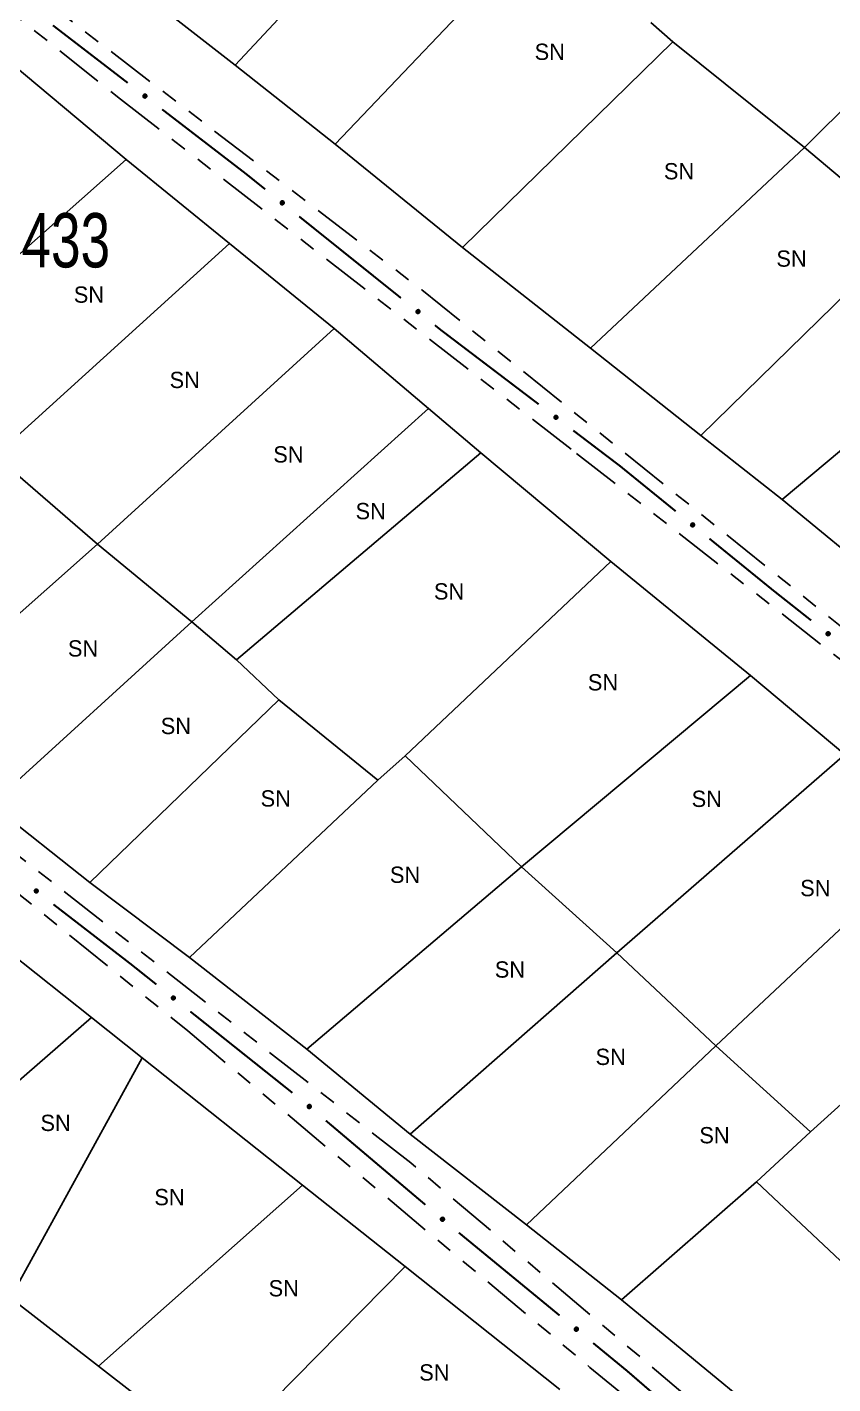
# Model space of a CAD drawing. Extents: x 207981 to 210201, y 4876477 to 4878908.
# Drawn here: x 208922.4 to 208996.5, y 4876934.8 to 4877059.6 of the extents above; entities that cross this region are included whole.
import ezdxf
from ezdxf.enums import TextEntityAlignment as Align

# ---------------------------------------------------------------- set-up
doc = ezdxf.new("R2010")
doc.units = 0
doc.header["$LTSCALE"] = 1.5
doc.header["$MEASUREMENT"] = 0
doc.linetypes.add('TRACO_25', pattern=[8, 3, -1, 1, -1, 1, -1])
for name, color, linetype in [('CD_MALHA_LOTES', 7, 'CONTINUOUS'), ('CD_TXT_QUADRA', 255, 'CONTINUOUS'), ('RU-QUADRA', 210, 'CONTINUOUS'), ('SV-EIXO-RUA-N-PAV', 6, 'CONTINUOUS'), ('SV-RUA-NAO-PAV', 7, 'CONTINUOUS'), ('Th_NmrPort', 1, 'CONTINUOUS')]:
    doc.layers.add(name, color=color, linetype=linetype)
doc.styles.add('ARIAL', font='ARIAL.SHX')

msp = doc.modelspace()

# ---------------------------------------------------------------- linework, layer by layer
at = {"layer": 'CD_MALHA_LOTES', "linetype": 'Continuous', "flags": 128}
for points in [[(208941.5, 4877056.14), (208958.24, 4877074.06)], [(209013.02, 4877067.59), (208993.87, 4877048.54)], [(208950.7, 4877048.86), (208967.66, 4877066.68)], [(208941.5, 4877056.14), (208932.4, 4877063.25)], [(208981.78, 4877058.28), (208979.75, 4877060.04)], [(208918.79, 4877058.06), (208931.48, 4877047.45)], [(208981.78, 4877058.28), (208962.41, 4877039.34)], [(208993.87, 4877048.54), (208981.78, 4877058.28)], [(208950.7, 4877048.86), (208941.5, 4877056.14)], [(208962.41, 4877039.34), (208950.7, 4877048.86)], [(208974.18, 4877030.08), (208993.87, 4877048.54)], [(209003.34, 4877040.62), (208993.87, 4877048.54)], [(208910.78, 4877029.1), (208931.48, 4877047.45)], [(208931.48, 4877047.45), (208940.99, 4877039.71)], [(208919.43, 4877020.19), (208940.99, 4877039.71)], [(208940.99, 4877039.71), (208950.62, 4877031.9)], [(208984.35, 4877022.06), (209003.34, 4877040.62)], [(208974.18, 4877030.08), (208962.41, 4877039.34)], [(208991.84, 4877016.17), (209012.33, 4877033.35)], [(208928.84, 4877012.06), (208950.62, 4877031.9)], [(208950.62, 4877031.9), (208959.28, 4877024.52)], [(208984.35, 4877022.06), (208974.18, 4877030.08)], [(208937.51, 4877004.89), (208959.28, 4877024.52)], [(208959.28, 4877024.52), (208964.1, 4877020.45)], [(208991.84, 4877016.17), (208984.35, 4877022.06)], [(208928.84, 4877012.06), (208919.43, 4877020.19)], [(208941.63, 4877001.41), (208964.1, 4877020.45)], [(208964.1, 4877020.45), (208976.08, 4877010.45)], [(209001.31, 4877008.36), (208991.84, 4877016.17)], [(208910.17, 4876995.47), (208928.84, 4877012.06)], [(208937.51, 4877004.89), (208928.84, 4877012.06)], [(208957.14, 4876992.58), (208976.08, 4877010.45)], [(208976.08, 4877010.45), (208988.92, 4876999.96)], [(208919.05, 4876988.09), (208937.51, 4877004.89)], [(208941.63, 4877001.41), (208937.51, 4877004.89)], [(208945.53, 4876997.72), (208941.63, 4877001.41)], [(208967.84, 4876982.36), (208988.92, 4876999.96)], [(208988.92, 4876999.96), (208997.59, 4876992.69)], [(208928.15, 4876980.92), (208945.53, 4876997.72)], [(208954.63, 4876990.33), (208945.53, 4876997.72)], [(208957.14, 4876992.58), (208954.63, 4876990.33)], [(208967.84, 4876982.36), (208957.14, 4876992.58)], [(208976.62, 4876974.45), (208997.59, 4876992.69)], [(208937.3, 4876974.02), (208954.63, 4876990.33)], [(208928.15, 4876980.92), (208919.05, 4876988.09)], [(208985.71, 4876965.89), (209006.47, 4876985.36)], [(208948.1, 4876965.57), (208967.84, 4876982.36)], [(208976.62, 4876974.45), (208967.84, 4876982.36)], [(208937.3, 4876974.02), (208928.15, 4876980.92)], [(208920.65, 4876974.56), (208928.3, 4876968.49)], [(208948.1, 4876965.57), (208937.3, 4876974.02)], [(208957.62, 4876957.75), (208976.62, 4876974.45)], [(208985.71, 4876965.89), (208976.62, 4876974.45)], [(208908.97, 4876951.67), (208928.3, 4876968.49)], [(208928.3, 4876968.49), (208932.96, 4876964.79)], [(208920.85, 4876942.69), (208932.96, 4876964.79)], [(208932.96, 4876964.79), (208947.69, 4876953.07)], [(208957.62, 4876957.75), (208948.1, 4876965.57)], [(208985.71, 4876965.89), (208968.32, 4876949.41)], [(208994.43, 4876957.97), (208985.71, 4876965.89)], [(208994.43, 4876957.97), (209001.07, 4876963.96)], [(208968.32, 4876949.41), (208957.62, 4876957.75)], [(208989.46, 4876953.37), (208994.43, 4876957.97)], [(208928.93, 4876936.41), (208947.69, 4876953.07)], [(208947.69, 4876953.07), (208957.13, 4876945.56)], [(208989.46, 4876953.37), (208977.04, 4876942.51)], [(209007.97, 4876935.98), (208989.46, 4876953.37)], [(208977.04, 4876942.51), (208968.32, 4876949.41)], [(208945.02, 4876933.28), (208957.13, 4876945.56)], [(208957.13, 4876945.56), (208971.36, 4876934.25)], [(208928.93, 4876936.41), (208920.85, 4876942.69)], [(209007.97, 4876935.98), (208996.41, 4876926.56), (208977.04, 4876942.51)], [(208939.79, 4876927.97), (208928.93, 4876936.41)]]:
    msp.add_lwpolyline(points, dxfattribs=at)
at = {"layer": 'RU-QUADRA', "linetype": 'Continuous', "flags": 128}
for points in [[(209001.31, 4877008.36), (208991.84, 4877016.17), (208984.35, 4877022.06), (208974.18, 4877030.08), (208962.41, 4877039.34), (208950.7, 4877048.86), (208941.5, 4877056.14), (208932.4, 4877063.25), (208922.02, 4877071.17), (208913.03, 4877078.77), (208902.55, 4877087.54), (208883.56, 4877102.65), (208894.31, 4877113.81), (208901.26, 4877120.66), (208910.47, 4877129.97), (208920.42, 4877141.09), (208939.25, 4877126.43), (208948.93, 4877118.73), (208959.95, 4877109.64), (208970.17, 4877101.61), (208978.2, 4877095.25), (208987.82, 4877087.43), (208997.99, 4877079.57)], [(208996.41, 4876926.56), (208977.04, 4876942.51), (208968.32, 4876949.41), (208957.62, 4876957.75), (208948.1, 4876965.57), (208937.3, 4876974.02), (208928.15, 4876980.92), (208919.05, 4876988.09), (208910.17, 4876995.47), (208900.33, 4877003.23), (208890.48, 4877011.04), (208881.55, 4877018.21), (208873.85, 4877024.31), (208865.07, 4877031.58), (208855.34, 4877038.91), (208834.36, 4877058.71), (208842.82, 4877066.73)], [(208911.12, 4877064.92), (208918.79, 4877058.06), (208931.48, 4877047.45), (208940.99, 4877039.71), (208950.62, 4877031.9), (208959.28, 4877024.52), (208964.1, 4877020.45), (208976.08, 4877010.45), (208988.92, 4876999.96), (208997.59, 4876992.69)], [(208971.36, 4876934.25), (208957.13, 4876945.56), (208947.69, 4876953.07), (208932.96, 4876964.79), (208928.3, 4876968.49), (208920.65, 4876974.56), (208910.86, 4876982.33), (208906.02, 4876986.17), (208900.78, 4876990.34), (208892.39, 4876997), (208883.5, 4877004.05), (208875.05, 4877010.93), (208864.14, 4877019.55), (208855.78, 4877026.25), (208844.76, 4877034.72), (208824.11, 4877051.89)]]:
    msp.add_lwpolyline(points, dxfattribs=at)
at = {"layer": 'SV-EIXO-RUA-N-PAV', "const_width": 0.18}
for points in [[(208924.74033, 4877059.788704), (208931.619376, 4877054.49713)], [(208934.789872, 4877052.058287), (208941.923488, 4877046.57089)], [(208941.923488, 4877046.57089), (208942.413033, 4877046.194317)], [(208942.413033, 4877046.194317), (208944.272111, 4877044.704508)], [(208947.3935, 4877042.203121), (208956.757665, 4877034.698961)], [(208959.879053, 4877032.197575), (208960.456491, 4877031.734833)], [(208960.456491, 4877031.734833), (208969.423895, 4877024.925001)], [(208972.609466, 4877022.505882), (208976.591431, 4877019.481984)], [(208976.591431, 4877019.481984), (208976.893341, 4877019.252715)], [(208976.893341, 4877019.252715), (208982.032603, 4877015.078467)], [(208985.137473, 4877012.556607), (208990.570997, 4877008.143352)], [(208990.570997, 4877008.143352), (208991.043861, 4877007.759279)], [(208991.043861, 4877007.759279), (208994.488548, 4877005.036532)], [(208924.78676, 4876978.89987), (208931.119482, 4876974.011452)], [(208931.119482, 4876974.011452), (208931.908279, 4876973.402556)], [(208931.908279, 4876973.402556), (208934.257218, 4876971.530746)], [(208937.385456, 4876969.037931), (208946.77017, 4876961.559487)], [(208949.846567, 4876959.003544), (208959.007202, 4876951.252237)], [(208962.078577, 4876948.689848), (208971.34952, 4876941.070819)], [(208974.439834, 4876938.531142), (208977.530149, 4876935.991465)], [(208977.530149, 4876935.991465), (208977.57306, 4876935.9562)], [(208977.57306, 4876935.9562), (208983.578642, 4876930.75549)]]:
    msp.add_lwpolyline(points, dxfattribs=at)
at = {"layer": 'SV-EIXO-RUA-N-PAV'}
for points in [[(208933.157856, 4877053.452565), (208933.206259, 4877053.459577), (208933.249293, 4877053.455706), (208933.284257, 4877053.442147), (208933.312028, 4877053.422108), (208933.338131, 4877053.398408), (208933.359177, 4877053.368708), (208933.375233, 4877053.330569), (208933.382608, 4877053.282063), (208933.375745, 4877053.23824), (208933.364286, 4877053.203251), (208933.345058, 4877053.173089), (208933.32161, 4877053.148117), (208933.290036, 4877053.127277), (208933.251227, 4877053.111383), (208933.202273, 4877053.105147), (208933.16011, 4877053.109232), (208933.126636, 4877053.123235), (208933.096436, 4877053.142757), (208933.070077, 4877053.167272), (208933.049586, 4877053.196546), (208933.033654, 4877053.235649), (208933.02814, 4877053.284048), (208933.031733, 4877053.326147), (208933.045263, 4877053.359809), (208933.065152, 4877053.389108), (208933.088604, 4877053.415578), (208933.117579, 4877053.437977), (208933.157856, 4877053.452565)], [(208945.789523, 4877043.629565), (208945.838056, 4877043.635614), (208945.881005, 4877043.630888), (208945.915692, 4877043.616637), (208945.94306, 4877043.59605), (208945.968686, 4877043.571836), (208945.989137, 4877043.541723), (208946.004432, 4877043.503273), (208946.010841, 4877043.45463), (208946.003108, 4877043.410951), (208945.990956, 4877043.376197), (208945.971133, 4877043.346424), (208945.947193, 4877043.321923), (208945.91521, 4877043.301714), (208945.876093, 4877043.286595), (208945.827025, 4877043.281334), (208945.784951, 4877043.286255), (208945.751763, 4877043.300921), (208945.721956, 4877043.32104), (208945.69609, 4877043.346074), (208945.676185, 4877043.375749), (208945.661034, 4877043.415162), (208945.656483, 4877043.463661), (208945.660912, 4877043.50568), (208945.675108, 4877043.539066), (208945.695576, 4877043.567965), (208945.71955, 4877043.593963), (208945.748964, 4877043.615781), (208945.789523, 4877043.629565)], [(208958.275077, 4877033.624019), (208958.32361, 4877033.630068), (208958.366558, 4877033.625342), (208958.401245, 4877033.61109), (208958.428613, 4877033.590504), (208958.45424, 4877033.56629), (208958.47469, 4877033.536176), (208958.489985, 4877033.497726), (208958.496395, 4877033.449084), (208958.488662, 4877033.405405), (208958.476509, 4877033.370651), (208958.456686, 4877033.340877), (208958.432746, 4877033.316377), (208958.400764, 4877033.296168), (208958.361647, 4877033.281048), (208958.312579, 4877033.275787), (208958.270505, 4877033.280709), (208958.237316, 4877033.295375), (208958.20751, 4877033.315493), (208958.181643, 4877033.340528), (208958.161739, 4877033.370203), (208958.146587, 4877033.409615), (208958.142036, 4877033.458114), (208958.146466, 4877033.500134), (208958.160662, 4877033.53352), (208958.181129, 4877033.562418), (208958.205103, 4877033.588417), (208958.234518, 4877033.610235), (208958.275077, 4877033.624019)], [(208970.968829, 4877023.890004), (208971.017187, 4877023.897316), (208971.060244, 4877023.893713), (208971.095291, 4877023.88037), (208971.123187, 4877023.860505), (208971.149436, 4877023.836967), (208971.170666, 4877023.807398), (208971.186958, 4877023.76936), (208971.194634, 4877023.720901), (208971.188043, 4877023.677035), (208971.176801, 4877023.641976), (208971.157762, 4877023.611696), (208971.134469, 4877023.586579), (208971.103024, 4877023.565543), (208971.064315, 4877023.549408), (208971.015401, 4877023.542869), (208970.973213, 4877023.546691), (208970.939653, 4877023.560487), (208970.909332, 4877023.579821), (208970.882822, 4877023.604172), (208970.86215, 4877023.633318), (208970.845975, 4877023.672322), (208970.84016, 4877023.720685), (208970.843493, 4877023.762806), (208970.856813, 4877023.796551), (208970.87652, 4877023.825973), (208970.899807, 4877023.852588), (208970.928643, 4877023.875166), (208970.968829, 4877023.890004)], [(208983.542913, 4877013.993569), (208983.591484, 4877013.999298), (208983.634401, 4877013.99429), (208983.668993, 4877013.97981), (208983.696225, 4877013.959045), (208983.721692, 4877013.934662), (208983.741944, 4877013.904415), (208983.756986, 4877013.865865), (208983.763075, 4877013.817182), (208983.755055, 4877013.773555), (208983.742674, 4877013.738881), (208983.722656, 4877013.709239), (208983.698555, 4877013.684896), (208983.666441, 4877013.664898), (208983.627225, 4877013.650036), (208983.578124, 4877013.645098), (208983.536083, 4877013.650296), (208983.502991, 4877013.66518), (208983.473318, 4877013.685494), (208983.447617, 4877013.710698), (208983.427908, 4877013.740504), (208983.413016, 4877013.780015), (208983.408784, 4877013.828542), (208983.41349, 4877013.870532), (208983.427905, 4877013.903824), (208983.448562, 4877013.932587), (208983.472706, 4877013.958427), (208983.502264, 4877013.980051), (208983.542913, 4877013.993569)], [(208996.013132, 4877003.971787), (208996.061623, 4877003.978161), (208996.104603, 4877003.973723), (208996.139384, 4877003.959705), (208996.166889, 4877003.939302), (208996.192678, 4877003.91526), (208996.21333, 4877003.885285), (208996.228882, 4877003.846938), (208996.235618, 4877003.798339), (208996.228178, 4877003.75461), (208996.216258, 4877003.719775), (208996.196635, 4877003.689869), (208996.17286, 4877003.665209), (208996.141014, 4877003.644786), (208996.101999, 4877003.629405), (208996.052968, 4877003.623815), (208996.010862, 4877003.628454), (208995.977575, 4877003.642897), (208995.947635, 4877003.662815), (208995.921601, 4877003.687676), (208995.901498, 4877003.717217), (208995.886083, 4877003.756527), (208995.881206, 4877003.804994), (208995.885354, 4877003.847042), (208995.899326, 4877003.880523), (208995.919599, 4877003.909558), (208995.943399, 4877003.935717), (208995.972666, 4877003.957731), (208996.013132, 4877003.971787)], [(208923.157108, 4876980.296909), (208923.205523, 4876980.303839), (208923.24855, 4876980.299895), (208923.28349, 4876980.286277), (208923.311228, 4876980.266192), (208923.337291, 4876980.242447), (208923.358286, 4876980.212711), (208923.374277, 4876980.174545), (208923.38157, 4876980.126027), (208923.374633, 4876980.082215), (208923.363115, 4876980.047246), (208923.343836, 4876980.017117), (208923.320346, 4876979.992185), (208923.288736, 4876979.971398), (208923.2499, 4876979.955569), (208923.200936, 4876979.949417), (208923.15878, 4876979.953573), (208923.12533, 4876979.967633), (208923.095163, 4876979.987205), (208923.068845, 4876980.011765), (208923.048404, 4876980.041074), (208923.032538, 4876980.080204), (208923.027106, 4876980.128612), (208923.030771, 4876980.170705), (208923.044358, 4876980.204344), (208923.064296, 4876980.23361), (208923.087793, 4876980.26004), (208923.116806, 4876980.282389), (208923.157108, 4876980.296909)], [(208935.777573, 4876970.45997), (208935.826089, 4876970.466152), (208935.86905, 4876970.461544), (208935.903776, 4876970.447388), (208935.9312, 4876970.426877), (208935.956893, 4876970.402733), (208935.977426, 4876970.372676), (208935.992827, 4876970.334268), (208935.999369, 4876970.285643), (208935.991757, 4876970.241943), (208935.979699, 4876970.207156), (208935.959958, 4876970.177328), (208935.936085, 4876970.152762), (208935.904158, 4876970.132465), (208935.865083, 4876970.117239), (208935.81603, 4876970.111843), (208935.773942, 4876970.116649), (208935.740714, 4876970.131224), (208935.710852, 4876970.15126), (208935.684917, 4876970.176224), (208935.664931, 4876970.205845), (208935.649671, 4876970.245215), (208935.644987, 4876970.293701), (208935.649302, 4876970.335733), (208935.663406, 4876970.369158), (208935.683794, 4876970.398112), (208935.707697, 4876970.424176), (208935.737052, 4876970.446075), (208935.777573, 4876970.45997)], [(208948.281216, 4876960.472271), (208948.329893, 4876960.477023), (208948.3727, 4876960.471153), (208948.406994, 4876960.455981), (208948.433803, 4876960.434672), (208948.458775, 4876960.409783), (208948.478415, 4876960.379135), (208948.492679, 4876960.34029), (208948.497788, 4876960.291494), (208948.488893, 4876960.248037), (208948.475817, 4876960.21362), (208948.455207, 4876960.184386), (208948.430622, 4876960.160532), (208948.398112, 4876960.141184), (208948.358605, 4876960.127113), (208948.309414, 4876960.123163), (208948.267487, 4876960.129206), (208948.234701, 4876960.144752), (208948.205442, 4876960.165658), (208948.180253, 4876960.191373), (208948.161147, 4876960.22157), (208948.147052, 4876960.261372), (208948.143797, 4876960.309975), (208948.149346, 4876960.351861), (208948.164427, 4876960.384857), (208948.185658, 4876960.413199), (208948.210317, 4876960.438549), (208948.240304, 4876960.459574), (208948.281216, 4876960.472271)], [(208960.538964, 4876950.097614), (208960.587568, 4876950.103064), (208960.630455, 4876950.097809), (208960.664964, 4876950.083131), (208960.692076, 4876950.062209), (208960.717402, 4876950.037681), (208960.73748, 4876950.007318), (208960.7523, 4876949.968682), (208960.758109, 4876949.919964), (208960.749838, 4876949.876384), (208960.737258, 4876949.841782), (208960.717069, 4876949.812255), (208960.692829, 4876949.788051), (208960.6606, 4876949.768239), (208960.621299, 4876949.753603), (208960.57217, 4876949.748947), (208960.53016, 4876949.754387), (208960.497155, 4876949.769461), (208960.467599, 4876949.789945), (208960.442043, 4876949.815296), (208960.422506, 4876949.845215), (208960.407841, 4876949.884811), (208960.403888, 4876949.933362), (208960.408836, 4876949.975324), (208960.423442, 4876950.008532), (208960.444264, 4876950.037176), (208960.468557, 4876950.062877), (208960.498239, 4876950.084331), (208960.538964, 4876950.097614)], [(208972.853565, 4876939.977252), (208972.902169, 4876939.982702), (208972.945056, 4876939.977447), (208972.979564, 4876939.962769), (208973.006676, 4876939.941846), (208973.032002, 4876939.917318), (208973.05208, 4876939.886955), (208973.0669, 4876939.848319), (208973.072709, 4876939.799601), (208973.064439, 4876939.756021), (208973.051858, 4876939.72142), (208973.03167, 4876939.691893), (208973.007429, 4876939.667689), (208972.9752, 4876939.647876), (208972.9359, 4876939.63324), (208972.886771, 4876939.628584), (208972.844761, 4876939.634024), (208972.811755, 4876939.649098), (208972.7822, 4876939.669582), (208972.756644, 4876939.694934), (208972.737106, 4876939.724852), (208972.722442, 4876939.764448), (208972.718489, 4876939.813), (208972.723436, 4876939.854961), (208972.738043, 4876939.88817), (208972.758865, 4876939.916814), (208972.783157, 4876939.942515), (208972.812839, 4876939.963968), (208972.853565, 4876939.977252)]]:
    msp.add_lwpolyline(points, close=True, dxfattribs=at)
for points in [[(208933.065152, 4877053.389108), (208933.364286, 4877053.203251)], [(208933.080548, 4877053.400903), (208933.36716, 4877053.225192)], [(208933.088604, 4877053.415578), (208933.375745, 4877053.23824)], [(208933.106755, 4877053.423782), (208933.375812, 4877053.263296)], [(208933.117579, 4877053.437977), (208933.382608, 4877053.282063)], [(208933.137288, 4877053.443333), (208933.37498, 4877053.306974)], [(208933.157856, 4877053.452565), (208933.375233, 4877053.330569)], [(208933.184377, 4877053.455313), (208933.361086, 4877053.353813)], [(208933.206259, 4877053.459577), (208933.359177, 4877053.368708)], [(208933.230801, 4877053.457476), (208933.341036, 4877053.388174)], [(208933.249293, 4877053.455706), (208933.338131, 4877053.398408)], [(208933.02814, 4877053.284048), (208933.290036, 4877053.127277)], [(208933.031046, 4877053.30298), (208933.301434, 4877053.139749)], [(208933.031733, 4877053.326147), (208933.32161, 4877053.148117)], [(208933.033654, 4877053.235649), (208933.251227, 4877053.111383)], [(208933.034873, 4877053.25872), (208933.267906, 4877053.12078)], [(208933.04078, 4877053.340252), (208933.330636, 4877053.162046)], [(208933.045263, 4877053.359809), (208933.345058, 4877053.173089)], [(208933.047436, 4877053.214626), (208933.220318, 4877053.112627)], [(208933.049586, 4877053.196546), (208933.202273, 4877053.105147)], [(208933.057003, 4877053.372533), (208933.351685, 4877053.187171)], [(208933.063659, 4877053.179767), (208933.175808, 4877053.110714)], [(208933.070077, 4877053.167272), (208933.16011, 4877053.109232)], [(208945.656483, 4877043.463661), (208945.91521, 4877043.301714)], [(208945.659765, 4877043.482531), (208945.926855, 4877043.313957)], [(208945.660912, 4877043.50568), (208945.947193, 4877043.321923)], [(208945.661034, 4877043.415162), (208945.876093, 4877043.286595)], [(208945.662711, 4877043.438204), (208945.892956, 4877043.295659)], [(208945.670238, 4877043.519603), (208945.956494, 4877043.335669)], [(208945.674395, 4877043.393869), (208945.845215, 4877043.288453)], [(208945.675108, 4877043.539066), (208945.971133, 4877043.346424)], [(208945.687099, 4877043.551554), (208945.978038, 4877043.360371)], [(208945.695576, 4877043.567965), (208945.990956, 4877043.376197)], [(208945.711203, 4877043.57945), (208945.994265, 4877043.398077)], [(208945.71955, 4877043.593963), (208946.003108, 4877043.410951)], [(208945.73786, 4877043.601804), (208946.003673, 4877043.436001)], [(208945.748964, 4877043.615781), (208946.010841, 4877043.45463)], [(208945.768775, 4877043.620744), (208946.00371, 4877043.479687)], [(208945.789523, 4877043.629565), (208946.004432, 4877043.503273)], [(208945.816093, 4877043.631786), (208945.99075, 4877043.526794)], [(208945.838056, 4877043.635614), (208945.989137, 4877043.541723)], [(208945.862551, 4877043.633026), (208945.971387, 4877043.561546)], [(208945.881005, 4877043.630888), (208945.968686, 4877043.571836)], [(208945.676185, 4877043.375749), (208945.827025, 4877043.281334)], [(208945.689922, 4877043.358694), (208945.800676, 4877043.287425)], [(208945.69609, 4877043.346074), (208945.784951, 4877043.286255)], [(208958.142036, 4877033.458114), (208958.400764, 4877033.296168)], [(208958.145318, 4877033.476985), (208958.412408, 4877033.308411)], [(208958.146466, 4877033.500134), (208958.432746, 4877033.316377)], [(208958.146587, 4877033.409615), (208958.361647, 4877033.281048)], [(208958.148264, 4877033.432657), (208958.378509, 4877033.290113)], [(208958.155791, 4877033.514056), (208958.442047, 4877033.330123)], [(208958.160662, 4877033.53352), (208958.456686, 4877033.340877)], [(208958.172653, 4877033.546008), (208958.463591, 4877033.354825)], [(208958.181129, 4877033.562418), (208958.476509, 4877033.370651)], [(208958.196757, 4877033.573904), (208958.479819, 4877033.39253)], [(208958.205103, 4877033.588417), (208958.488662, 4877033.405405)], [(208958.223413, 4877033.596257), (208958.489227, 4877033.430455)], [(208958.234518, 4877033.610235), (208958.496395, 4877033.449084)], [(208958.254329, 4877033.615198), (208958.489263, 4877033.474141)], [(208958.275077, 4877033.624019), (208958.489985, 4877033.497726)], [(208958.301647, 4877033.62624), (208958.476303, 4877033.521247)], [(208958.32361, 4877033.630068), (208958.47469, 4877033.536176)], [(208958.348104, 4877033.62748), (208958.45694, 4877033.555999)], [(208958.366558, 4877033.625342), (208958.45424, 4877033.56629)], [(208958.159948, 4877033.388322), (208958.330768, 4877033.282907)], [(208958.161739, 4877033.370203), (208958.312579, 4877033.275787)], [(208958.175475, 4877033.353147), (208958.286229, 4877033.281879)], [(208958.181643, 4877033.340528), (208958.270505, 4877033.280709)], [(208970.84016, 4877023.720685), (208971.103024, 4877023.565543)], [(208970.842949, 4877023.739635), (208971.114345, 4877023.578085)], [(208970.843493, 4877023.762806), (208971.134469, 4877023.586579)], [(208970.845975, 4877023.672322), (208971.064315, 4877023.549408)], [(208970.847051, 4877023.6954), (208971.080936, 4877023.558909)], [(208970.852452, 4877023.776967), (208971.143408, 4877023.600563)], [(208970.856813, 4877023.796551), (208971.157762, 4877023.611696)], [(208970.859887, 4877023.651384), (208971.033399, 4877023.55046)], [(208970.86215, 4877023.633318), (208971.015401, 4877023.542869)], [(208970.868474, 4877023.809347), (208971.164301, 4877023.625818)], [(208970.876326, 4877023.616626), (208970.988901, 4877023.548271)], [(208970.87652, 4877023.825973), (208971.176801, 4877023.641976)], [(208970.882822, 4877023.604172), (208970.973213, 4877023.546691)], [(208970.891842, 4877023.837863), (208971.179539, 4877023.663934)], [(208970.899807, 4877023.852588), (208971.188043, 4877023.677035)], [(208970.917907, 4877023.860904), (208971.187955, 4877023.702091)], [(208970.928643, 4877023.875166), (208971.194634, 4877023.720901)], [(208970.948318, 4877023.880644), (208971.186852, 4877023.745763)], [(208970.968829, 4877023.890004), (208971.186958, 4877023.76936)], [(208970.995332, 4877023.892917), (208971.172667, 4877023.792516)], [(208971.017187, 4877023.897316), (208971.170666, 4877023.807398)], [(208971.041741, 4877023.895368), (208971.152404, 4877023.826751)], [(208971.060244, 4877023.893713), (208971.149436, 4877023.836967)], [(208983.408784, 4877013.828542), (208983.666441, 4877013.664898)], [(208983.41219, 4877013.847391), (208983.678165, 4877013.677064)], [(208983.413016, 4877013.780015), (208983.627225, 4877013.650036)], [(208983.41349, 4877013.870532), (208983.698555, 4877013.684896)], [(208983.414845, 4877013.803045), (208983.644147, 4877013.658989)], [(208983.422906, 4877013.884393), (208983.707947, 4877013.698581)], [(208983.426236, 4877013.758634), (208983.59636, 4877013.652098)], [(208983.427905, 4877013.903824), (208983.722656, 4877013.709239)], [(208983.427908, 4877013.740504), (208983.578124, 4877013.645098)], [(208983.439978, 4877013.916232), (208983.729653, 4877013.72314)], [(208983.441532, 4877013.723358), (208983.551815, 4877013.651362)], [(208983.447617, 4877013.710698), (208983.536083, 4877013.650296)], [(208983.448562, 4877013.932587), (208983.742674, 4877013.738881)], [(208983.464265, 4877013.94397), (208983.746128, 4877013.760738)], [(208983.472706, 4877013.958427), (208983.755055, 4877013.773555)], [(208983.491068, 4877013.966147), (208983.755785, 4877013.7986)], [(208983.502264, 4877013.980051), (208983.763075, 4877013.817182)], [(208983.522107, 4877013.984884), (208983.756109, 4877013.842285)], [(208983.542913, 4877013.993569), (208983.756986, 4877013.865865)], [(208983.569497, 4877013.995614), (208983.743459, 4877013.889476)], [(208983.591484, 4877013.999298), (208983.741944, 4877013.904415)], [(208983.615961, 4877013.996549), (208983.724325, 4877013.924354)], [(208983.634401, 4877013.99429), (208983.721692, 4877013.934662)], [(208995.881206, 4877003.804994), (208996.141014, 4877003.644786)], [(208995.884362, 4877003.823887), (208996.152576, 4877003.657107)], [(208995.885354, 4877003.847042), (208996.17286, 4877003.665209)], [(208995.886083, 4877003.756527), (208996.101999, 4877003.629405)], [(208995.887605, 4877003.77958), (208996.118801, 4877003.638582)], [(208995.894586, 4877003.861027), (208996.182069, 4877003.679017)], [(208995.899326, 4877003.880523), (208996.196635, 4877003.689869)], [(208995.899586, 4877003.735324), (208996.071109, 4877003.631056)], [(208995.901498, 4877003.717217), (208996.052968, 4877003.623815)], [(208995.911233, 4877003.893091), (208996.203447, 4877003.703863)], [(208995.915349, 4877003.700254), (208996.026578, 4877003.629729)], [(208995.919599, 4877003.909558), (208996.216258, 4877003.719775)], [(208995.921601, 4877003.687676), (208996.010862, 4877003.628454)], [(208995.93515, 4877003.921148), (208996.219421, 4877003.741676)], [(208995.943399, 4877003.935717), (208996.228178, 4877003.75461)], [(208995.961656, 4877003.94368), (208996.228575, 4877003.779663)], [(208995.972666, 4877003.957731), (208996.235618, 4877003.798339)], [(208995.992444, 4877003.962827), (208996.228319, 4877003.823348)], [(208996.013132, 4877003.971787), (208996.228882, 4877003.846938)], [(208996.039687, 4877003.974186), (208996.215043, 4877003.870367)], [(208996.061623, 4877003.978161), (208996.21333, 4877003.885285)], [(208996.086135, 4877003.975737), (208996.195447, 4877003.904988)], [(208996.104603, 4877003.973723), (208996.192678, 4877003.91526)], [(208923.027106, 4876980.128612), (208923.288736, 4876979.971398)], [(208923.030044, 4876980.14754), (208923.300156, 4876979.983851)], [(208923.030771, 4876980.170705), (208923.320346, 4876979.992185)], [(208923.032538, 4876980.080204), (208923.2499, 4876979.955569)], [(208923.033797, 4876980.103273), (208923.266596, 4876979.964939)], [(208923.039842, 4876980.184795), (208923.329396, 4876980.006098)], [(208923.044358, 4876980.204344), (208923.343836, 4876980.017117)], [(208923.046284, 4876980.059157), (208923.218994, 4876979.956866)], [(208923.048404, 4876980.041074), (208923.200936, 4876979.949417)], [(208923.056119, 4876980.217048), (208923.350487, 4876980.031187)], [(208923.062449, 4876980.024271), (208923.17448, 4876979.955028)], [(208923.064296, 4876980.23361), (208923.363115, 4876980.047246)], [(208923.068845, 4876980.011765), (208923.15878, 4876979.953573)], [(208923.079712, 4876980.245378), (208923.366026, 4876980.069182)], [(208923.087793, 4876980.26004), (208923.374633, 4876980.082215)], [(208923.105958, 4876980.268212), (208923.374743, 4876980.107271)], [(208923.116806, 4876980.282389), (208923.38157, 4876980.126027)], [(208923.136524, 4876980.287712), (208923.373985, 4876980.150951)], [(208923.157108, 4876980.296909), (208923.374277, 4876980.174545)], [(208923.183633, 4876980.299612), (208923.36017, 4876980.197814)], [(208923.205523, 4876980.303839), (208923.358286, 4876980.212711)], [(208923.23006, 4876980.301697), (208923.340178, 4876980.232208)], [(208923.24855, 4876980.299895), (208923.337291, 4876980.242447)], [(208935.644987, 4876970.293701), (208935.904158, 4876970.132465)], [(208935.648218, 4876970.312581), (208935.915769, 4876970.14474)], [(208935.649302, 4876970.335733), (208935.936085, 4876970.152762)], [(208935.649671, 4876970.245215), (208935.865083, 4876970.117239)], [(208935.651286, 4876970.268262), (208935.881921, 4876970.126349)], [(208935.658589, 4876970.349681), (208935.945349, 4876970.166533)], [(208935.663091, 4876970.223959), (208935.8342, 4876970.119012)], [(208935.663406, 4876970.369158), (208935.959958, 4876970.177328)], [(208935.664931, 4876970.205845), (208935.81603, 4876970.111843)], [(208935.675363, 4876970.381678), (208935.966825, 4876970.191294)], [(208935.678714, 4876970.188826), (208935.789663, 4876970.117862)], [(208935.683794, 4876970.398112), (208935.979699, 4876970.207156)], [(208935.684917, 4876970.176224), (208935.773942, 4876970.116649)], [(208935.69939, 4876970.409641), (208935.982949, 4876970.229044)], [(208935.707697, 4876970.424176), (208935.991757, 4876970.241943)], [(208935.725985, 4876970.432067), (208935.992253, 4876970.266994)], [(208935.737052, 4876970.446075), (208935.999369, 4876970.285643)], [(208935.756849, 4876970.451092), (208935.992169, 4876970.31068)], [(208935.777573, 4876970.45997), (208935.992827, 4876970.334268)], [(208935.804136, 4876970.462264), (208935.97908, 4876970.357751)], [(208935.826089, 4876970.466152), (208935.977426, 4876970.372676)], [(208935.85059, 4876970.463631), (208935.959622, 4876970.39245)], [(208935.86905, 4876970.461544), (208935.956893, 4876970.402733)], [(208948.143797, 4876960.309975), (208948.398112, 4876960.141184)], [(208948.147052, 4876960.261372), (208948.358605, 4876960.127113)], [(208948.147581, 4876960.328752), (208948.410079, 4876960.153112)], [(208948.149344, 4876960.284361), (208948.375704, 4876960.135724)], [(208948.149346, 4876960.351861), (208948.430622, 4876960.160532)], [(208948.159039, 4876960.36553), (208948.440287, 4876960.174025)], [(208948.15984, 4876960.23973), (208948.327788, 4876960.129795)], [(208948.161147, 4876960.22157), (208948.309414, 4876960.123163)], [(208948.164427, 4876960.384857), (208948.455207, 4876960.184386)], [(208948.174424, 4876960.204153), (208948.283237, 4876960.129955)], [(208948.176747, 4876960.39702), (208948.462482, 4876960.198144)], [(208948.180253, 4876960.191373), (208948.267487, 4876960.129206)], [(208948.185658, 4876960.413199), (208948.475817, 4876960.21362)], [(208948.201587, 4876960.424264), (208948.479709, 4876960.235403)], [(208948.210317, 4876960.438549), (208948.488893, 4876960.248037)], [(208948.22883, 4876960.445898), (208948.490126, 4876960.273063)], [(208948.240304, 4876960.459574), (208948.497788, 4876960.291494)], [(208948.26024, 4876960.464007), (208948.491328, 4876960.316732)], [(208948.281216, 4876960.472271), (208948.492679, 4876960.34029)], [(208948.307836, 4876960.473782), (208948.479629, 4876960.364168)], [(208948.329893, 4876960.477023), (208948.478415, 4876960.379135)], [(208948.35431, 4876960.473782), (208948.4612, 4876960.399424)], [(208948.3727, 4876960.471153), (208948.458775, 4876960.409783)], [(208960.403888, 4876949.933362), (208960.6606, 4876949.768239)], [(208960.407403, 4876949.952191), (208960.672394, 4876949.780337)], [(208960.407841, 4876949.884811), (208960.621299, 4876949.753603)], [(208960.408836, 4876949.975324), (208960.692829, 4876949.788051)], [(208960.409803, 4876949.907831), (208960.638273, 4876949.762458)], [(208960.418332, 4876949.98913), (208960.702299, 4876949.801682)], [(208960.420939, 4876949.863355), (208960.590447, 4876949.755842)], [(208960.422506, 4876949.845215), (208960.57217, 4876949.748947)], [(208960.423442, 4876950.008532), (208960.717069, 4876949.812255)], [(208960.435586, 4876950.020872), (208960.724146, 4876949.826117)], [(208960.436031, 4876949.827991), (208960.545898, 4876949.755362)], [(208960.442043, 4876949.815296), (208960.53016, 4876949.754387)], [(208960.444264, 4876950.037176), (208960.737258, 4876949.841782)], [(208960.460032, 4876950.048469), (208960.740837, 4876949.863619)], [(208960.468557, 4876950.062877), (208960.749838, 4876949.876384)], [(208960.486962, 4876950.070492), (208960.750712, 4876949.901425)], [(208960.498239, 4876950.084331), (208960.758109, 4876949.919964)], [(208960.518109, 4876950.08905), (208960.751287, 4876949.945107)], [(208960.538964, 4876950.097614), (208960.7523, 4876949.968682)], [(208960.56556, 4876950.099507), (208960.738909, 4876949.99237)], [(208960.587568, 4876950.103064), (208960.73748, 4876950.007318)], [(208960.612029, 4876950.100174), (208960.719975, 4876950.027358)], [(208960.630455, 4876950.097809), (208960.717402, 4876950.037681)], [(208972.718489, 4876939.813), (208972.9752, 4876939.647876)], [(208972.722003, 4876939.831829), (208972.986995, 4876939.659975)], [(208972.722442, 4876939.764448), (208972.9359, 4876939.63324)], [(208972.723436, 4876939.854961), (208973.007429, 4876939.667689)], [(208972.724403, 4876939.787468), (208972.952873, 4876939.642095)], [(208972.732932, 4876939.868768), (208973.0169, 4876939.681319)], [(208972.738043, 4876939.88817), (208973.03167, 4876939.691893)], [(208972.750187, 4876939.900509), (208973.038746, 4876939.705754)], [(208972.758865, 4876939.916814), (208973.051858, 4876939.72142)], [(208972.774633, 4876939.928106), (208973.055437, 4876939.743257)], [(208972.783157, 4876939.942515), (208973.064439, 4876939.756021)], [(208972.801563, 4876939.950129), (208973.065312, 4876939.781062)], [(208972.812839, 4876939.963968), (208973.072709, 4876939.799601)], [(208972.83271, 4876939.968687), (208973.065887, 4876939.824744)], [(208972.853565, 4876939.977252), (208973.0669, 4876939.848319)], [(208972.88016, 4876939.979145), (208973.053509, 4876939.872007)], [(208972.902169, 4876939.982702), (208973.05208, 4876939.886955)], [(208972.926629, 4876939.979812), (208973.034576, 4876939.906995)], [(208972.945056, 4876939.977447), (208973.032002, 4876939.917318)], [(208972.735539, 4876939.742992), (208972.905047, 4876939.635479)], [(208972.737106, 4876939.724852), (208972.886771, 4876939.628584)], [(208972.750631, 4876939.707628), (208972.860498, 4876939.635)], [(208972.756644, 4876939.694934), (208972.844761, 4876939.634024)]]:
    msp.add_lwpolyline(points, dxfattribs=at)
at = {"layer": 'SV-RUA-NAO-PAV', "linetype": 'TRACO_25'}
for points in [[(208920.396965, 4877145.971159, 11.273433), (208898.448031, 4877124.122317, 10.924893), (208879.495717, 4877105.926262, 10.750624), (208877.820034, 4877103.793574, 10.750624), (208877.667699, 4877101.203882, 10.750624), (208879.343382, 4877098.61419, 10.750624), (208911.058907, 4877071.986117, 10.651041), (208958.666915, 4877035.440488, 10.60125), (209001.177263, 4877001.304646, 10.700832), (209039.494301, 4876971.113353, 10.402083), (209042.31953, 4876968.597382, 10.394065), (209046.460619, 4876965.586437, 10.394065), (209050.975123, 4876965.586437, 10.716267), (209092.990955, 4877000.185102, 11.236748), (209095.475228, 4877002.992322, 11.236748), (209094.830299, 4877004.765877, 11.236748), (209091.686098, 4877007.562742, 11.236748), (209090.712187, 4877008.364787, 11.013684), (209089.108097, 4877009.625143, 11.013684), (209068.072858, 4877026.537381, 11.013684), (209039.997779, 4877049.016643, 11.273433), (209007.446889, 4877075.973817, 11.373015), (208960.99249, 4877112.510336, 11.497494), (208930.729367, 4877136.543741, 11.472598)], [(208997.440642, 4876924.741408, 9.505839), (208994.63301, 4876924.677553, 9.505839), (208992.463441, 4876925.649686, 9.505839), (208957.664016, 4876955.106987, 9.605422), (208919.093159, 4876985.313859, 9.530735), (208875.261921, 4877016.97626, 9.530735), (208853.821929, 4877035.670066, 9.530735), (208836.219797, 4877050.53371, 9.655213), (208831.679461, 4877056.258185, 9.854379), (208830.75187, 4877059.97825, 9.854379), (208831.15874, 4877061.588398, 9.90417), (208833.473257, 4877064.215688, 9.90417), (208860.02267, 4877089.31889, 10.277605), (208870.203292, 4877098.766525, 10.775519), (208872.183645, 4877100.137538, 10.800415), (208874.316333, 4877100.137538, 10.800415), (208876.524274, 4877096.661971, 10.800415), (208897.236047, 4877079.912228, 10.725728), (208930.948187, 4877052.995299, 10.651041), (208972.911194, 4877020.405173, 10.576354), (209019.59056, 4876983.921869, 10.426979)], [(208898.207512, 4876921.829258, 8.012097), (208863.249171, 4876949.728703, 7.962306), (208832.52506, 4876972.718405, 8.086784), (208823.342715, 4876980.533277, 8.211264), (208784.964694, 4877011.319032, 8.385533), (208782.912936, 4877014.722925, 8.435325), (208782.465585, 4877020.027961, 8.510012), (208783.347151, 4877023.472393, 8.684281), (208808.646015, 4877044.215097, 9.456048), (208822.644581, 4877054.955835, 9.90417), (208824.965843, 4877055.270392, 9.90417), (208827.615393, 4877054.523474, 9.90417), (208830.47064, 4877051.454567, 9.90417), (208866.205899, 4877020.984836, 9.480944), (208876.933387, 4877012.01383, 9.306673), (208916.934161, 4876983.630529, 9.505839), (208937.139468, 4876967.249581, 9.580526), (208974.140594, 4876936.29448, 9.555631), (208991.457864, 4876922.103328, 9.406257)]]:
    msp.add_polyline3d(points, dxfattribs=at)

# ---------------------------------------------------------------- texts
at = {"layer": 'CD_TXT_QUADRA', "style": 'ARIAL', "width": 0.7}
msp.add_text('268932433', height=5, dxfattribs=at).set_placement((208905.534992, 4877037.513714))
at = {"layer": 'Th_NmrPort', "color": 1}
for p in [(208969.05609, 4877057.357213), (208980.94609, 4877046.367213), (208991.295358, 4877038.328587), (208926.659944, 4877035.014156), (208935.474041, 4877027.160886), (208945.014041, 4877020.310886), (208952.584041, 4877015.090886), (208959.794041, 4877007.700886), (208926.12059, 4877002.455331), (208973.949944, 4876999.334156), (208934.658601, 4876995.318077), (208943.848601, 4876988.648077), (208983.499944, 4876988.614156), (208955.738601, 4876981.628077), (208993.484041, 4876980.400886), (208965.39059, 4876972.905331), (208974.658601, 4876964.868077), (208923.594847, 4876958.79244), (208984.208601, 4876957.658077), (208934.069176, 4876951.958386), (208944.584847, 4876943.57244), (208958.436798, 4876935.829341)]:
    msp.add_text('SN', height=1.5, dxfattribs=at).set_placement(p, align=Align.MIDDLE_LEFT)

doc.saveas('drawing.dxf')
